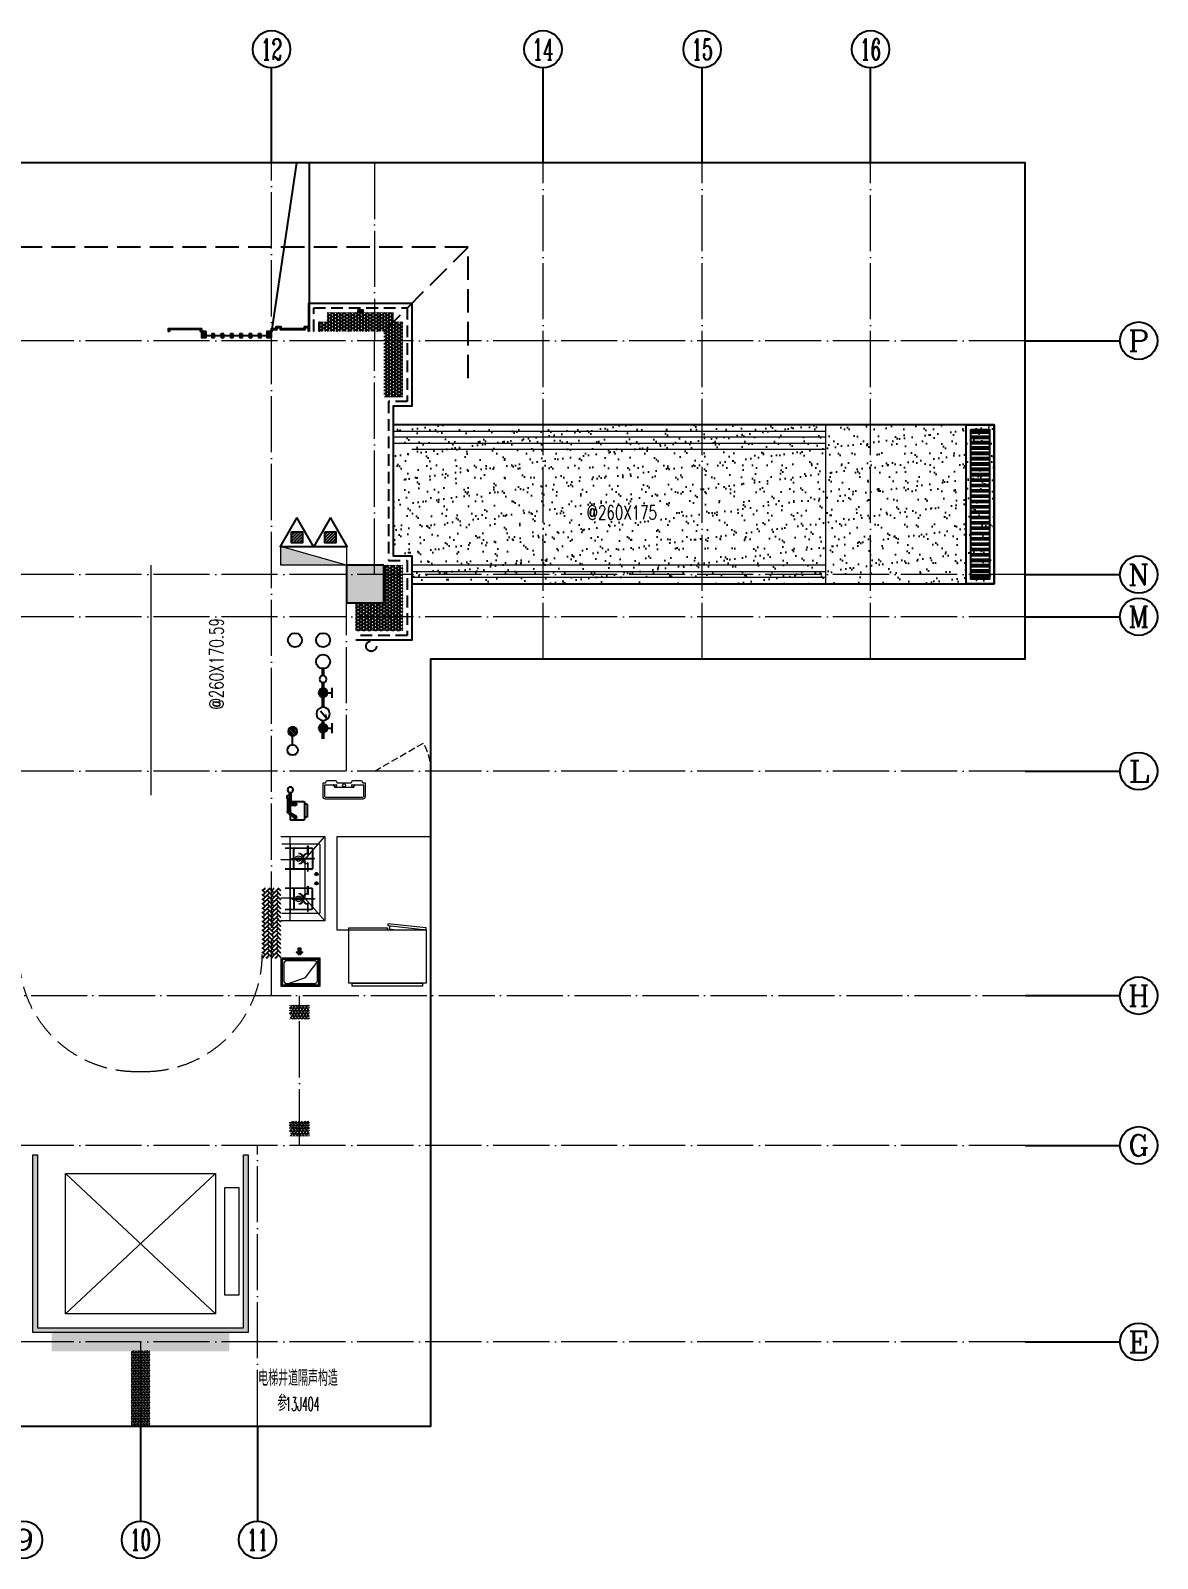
# Model space of a CAD drawing. Extents: x -518115 to 389031, y -231062 to 1628073.
# Drawn here: x 140603 to 152642, y 51748 to 68077 of the extents above; entities that cross this region are included whole.
import ezdxf
from ezdxf.enums import TextEntityAlignment as Align

# ---------------------------------------------------------------- set-up
doc = ezdxf.new("R2010")
doc.units = 0
doc.header["$LTSCALE"] = 1000
doc.header["$MEASUREMENT"] = 0
for name, pattern in [('DASH', [0.35, 0.25, -0.1]), ('DOTE', [2.42, 2, -0.2, 0.02, -0.2]), ('HIDDEN', [0.375, 0.25, -0.125])]:
    doc.linetypes.add(name, pattern=pattern)
for name, color, linetype, lineweight in [('3.5方案汇报，与郭总、侯月琴确定户型_t8$0$STAIR', 2, 'Continuous', 18), ('DOTE', 19, 'DOTE', 9), ('EQUIP_消火栓', 242, 'Continuous', 18), ('LVTRY', 1, 'Continuous', 13), ('PUB_HATCH', 8, 'Continuous', 9), ('STAIR', 2, 'Continuous', 18), ('WINDOW', 144, 'Continuous', 15), ('填充', 251, 'Continuous', 5), ('平面-栏杆', 135, 'Continuous', 15), ('平面-看线', 45, 'Continuous', 15), ('平面-空调预留孔', 173, 'Continuous', 15), ('立面-洞口示意', 152, 'Continuous', 13)]:
    doc.layers.add(name, color=color, linetype=linetype, lineweight=lineweight)
for name, color, linetype in [('A-EQPM-MECH', 191, 'Continuous'), ('AH-FURNITURE', 1, 'Continuous'), ('AXIS', 3, 'Continuous'), ('AXIS_TEXT', 4, 'Continuous'), ('DIM_LEAD', 3, 'Continuous'), ('DIM_SYMB', 3, 'Continuous'), ('EQUIP_地漏', 7, 'Continuous'), ('EQUIP_消防', 7, 'Continuous'), ('PUB_TEXT', 4, 'Continuous'), ('VPIPE-凝结', 150, 'Continuous'), ('VPIPE-废水', 31, 'Continuous'), ('VPIPE-消防', 1, 'TG_X'), ('VPIPE-给水', 3, 'TG_J'), ('VPIPE-雨水', 4, 'DASH'), ('保温', 6, 'Continuous'), ('卫生间', 6, 'Continuous'), ('建筑-排气道', 9, 'Continuous'), ('污水', 3, 'Continuous'), ('看线', 251, 'Continuous'), ('立面', 73, 'Continuous'), ('立面-看线', 251, 'Continuous'), ('给水', 4, 'Continuous'), ('铝合金', 144, 'Continuous')]:
    doc.layers.add(name, color=color, linetype=linetype)
doc.styles.add('_TCH_AXIS', font='COMPLEX', dxfattribs={"bigfont": 'GBCBIG'})
doc.styles.add('_TCH_DIM', font='SIMPLEX.shx', dxfattribs={"width": 0.7, "bigfont": 'GBCBIG.shx'})
doc.styles.add('COMPLEX', font='COMPLEX')
doc.styles.add('TG_LINETYPE', font='SIMPLEX', dxfattribs={"width": 0.8, "height": 3, "bigfont": 'HZTXT'})
doc.linetypes.add('TG_J', pattern='A,2,-0.22,["J",TG_LINETYPE,S=0.1,R=0,X=-0.18,Y=-0.15],0', length=2.22)
doc.linetypes.add('TG_X', pattern='A,4,-0.3,["X",TG_LINETYPE,S=0.1,R=0,X=-0.23,Y=-0.15],0', length=4.3)
pattern_1 = [(90, (-291338.942, -314561.355), (-16.49778, 1e-15), [9.525, -19.05]), (210, (-291338.942, -314561.355), (8.24889, -14.2874966), [9.525, -19.05]), (150, (-291338.942, -314551.83), (-8.24889, -14.2874966), [9.525, -19.05])]

# ---------------------------------------------------------------- blocks, each defined once
blk = doc.blocks.new('A$C1F074C3D')
at = {"layer": 'STAIR'}
blk.add_line((-1190, 4160), (-1190, 1703), dxfattribs=at)
blk = doc.blocks.new('A$C60D053AF')
at = {"layer": 'AH-FURNITURE', "color": 8}
for p, q in [((233, -90), (128, -90)), ((233, -110), (128, -110)), ((193, -71), (328, -71)), ((193, -91), (328, -91)), ((245, -129), (245, -122)), ((265, -129), (265, -122)), ((342, -97), (370, -143)), ((356, -83), (384, -129)), ((255, -281), (255, -251)), ((255, -281), (393, -281)), ((393, -281), (393, -251))]:
    blk.add_line(p, q, dxfattribs=at)
for points in [[(170, -68, 1), (170, -94), (193, -94), (193, -68)], [(234, -251), (414, -251, 0.414214), (424, -241), (424, -111, 0.414214), (414, -101), (234, -101, 0.414214), (224, -111), (224, -241, 0.414214)], [(268, -122), (268, -107, 0.414214), (248, -87), (233, -87), (233, -113), (242, -113), (242, -122)], [(242, -152, 1), (268, -152), (268, -129), (242, -129)], [(384, -161, 1), (402, -143), (386, -127), (368, -145)]]:
    blk.add_lwpolyline(points, format="xyb", close=True, dxfattribs=at)
for centre, radius in [((100, -100), 30), ((255, -152), 15), ((255, -152), 10), ((393, -152), 15), ((393, -152), 10)]:
    blk.add_circle(centre, radius, dxfattribs=at)
for radius in [40, 20]:
    blk.add_arc((328, -111), radius, 45, 90, dxfattribs=at)
blk = doc.blocks.new('A-Kitchen-7')
at = {"layer": 'LVTRY'}
for p, q in [((-519, 780), (-7, 834)), ((-7, 834), (-4, 811)), ((-515, 756), (-519, 780)), ((-4, 811), (-515, 756)), ((515, 756), (-515, 756)), ((-515, 756), (-515, 40)), ((-486, 761), (-485, 756)), ((-29, 767), (-112, 756)), ((-29, 767), (-35, 806)), ((515, 780), (0, 780)), ((0, 756), (0, 780)), ((515, 756), (515, 780)), ((515, 40), (515, 756)), ((-515, 40), (515, 40))]:
    blk.add_line(p, q, dxfattribs=at)
blk.add_lwpolyline([(-469, 40), (-469, 0), (469, 0), (469, 40)], close=True, dxfattribs=at)
blk = doc.blocks.new('*U70')
h = blk.add_hatch(color=5)
h.set_gradient(color1=(0, 0, 255), rotation=180, tint=1)
h.paths.add_polyline_path([(0, 0), (-6.35, -6.35), (-6.35, -2.159), (-15, -2.159), (-15, 2.159), (-6.35, 2.159), (-6.35, 6.35)])
at = {"color": 0, "linetype": 'Continuous'}
blk.add_lwpolyline([(0, 0), (-6.35, -6.35), (-6.35, -2.159), (-15, -2.159), (-15, 2.159), (-6.35, 2.159), (-6.35, 6.35)], close=True, dxfattribs=at)
blk = doc.blocks.new('sgrsefv')
at = {"layer": 'PUB_HATCH'}
blk.add_hatch(color=256, dxfattribs=at).paths.add_polyline_path([(1112933, 840916), (1112933, 840646), (1113073, 840646), (1113073, 840661), (1112968, 840661), (1112948, 840681), (1112948, 840881), (1112968, 840901), (1113288, 840901), (1113308, 840881), (1113308, 840681), (1113288, 840661), (1113183, 840661), (1113183, 840646), (1113323, 840646), (1113323, 840916)])
at = {"layer": 'LVTRY', "color": 1}
for p, q in [((1113073, 840661), (1113073, 840646)), ((1113183, 840661), (1113183, 840646))]:
    blk.add_line(p, q, dxfattribs=at)
for points in [[(1112918, 840931), (1113338, 840931), (1113338, 840631), (1112918, 840631)], [(1112933, 840916), (1113323, 840916), (1113323, 840646), (1112933, 840646)], [(1113288, 840661), (1112968, 840661), (1112948, 840681), (1112948, 840881), (1112968, 840901), (1113288, 840901), (1113308, 840881), (1113308, 840681), (1113288, 840661)]]:
    blk.add_lwpolyline(points, close=True, dxfattribs=at)
at = {"layer": '立面-洞口示意'}
blk.add_lwpolyline([(1112918, 840931), (1113182, 840837), (1113338, 840631)], dxfattribs=at)
at = {"layer": '建筑-排气道', "xscale": -5, "yscale": 5, "zscale": 5, "rotation": 270}
blk.add_blockref('*U70', (1113118, 840599), dxfattribs=at)
blk = doc.blocks.new('FRSDFDGDGDRGDR')
at = {"layer": '平面-空调预留孔'}
for p, q in [((699612, 775044), (699612, 775441)), ((699619, 775448), (699746, 775448)), ((699720, 775342), (699720, 775143)), ((699727, 775349), (699740, 775349)), ((699746, 775448), (699746, 775355)), ((699746, 775037), (699619, 775037)), ((699727, 775136), (699740, 775136)), ((699746, 775130), (699746, 775037))]:
    blk.add_line(p, q, dxfattribs=at)
blk.add_lwpolyline([(699766, 775167), (699793, 775154), (699793, 775057), (699766, 775044), (699766, 775018), (699619, 775018, -0.414214), (699593, 775044), (699593, 775441, -0.414214), (699619, 775468), (699766, 775468), (699766, 775441), (699793, 775428), (699793, 775332), (699766, 775318)], format="xyb", close=True, dxfattribs=at)
for centre, radius in [((699740, 775332), 10.6), ((699740, 775243), 15.8), ((699740, 775154), 10.6)]:
    blk.add_circle(centre, radius, dxfattribs=at)
for centre, start, end in [((699619, 775441), 90, 180), ((699727, 775342), 90, 180), ((699740, 775355), 270, 360), ((699619, 775044), 180, 270), ((699727, 775143), 180, 270), ((699740, 775130), 0, 90)]:
    blk.add_arc(centre, 6.6, start, end, dxfattribs=at)
blk = doc.blocks.new('A$C2705576B')
at = {"layer": '给水'}
h = blk.add_hatch(color=256, dxfattribs=at)
edge = h.paths.add_edge_path()
edge.add_arc((417, -1741), 47.2, 0, 360)
h = blk.add_hatch(color=256, dxfattribs=at)
edge = h.paths.add_edge_path()
edge.add_arc((795, -1741), 47.2, 0, 360)
for p, q in [((363, -1645), (472, -1645)), ((417, -1741), (417, -1645)), ((601, -1768), (525, -1704)), ((525, -1704), (564, -1715)), ((740, -1645), (849, -1645)), ((795, -1741), (795, -1645))]:
    blk.add_line(p, q, dxfattribs=at)
at = {"layer": '给水', "const_width": 35.4}
for points in [[(499, -1741), (302, -1741)], [(903, -1741), (641, -1741)], [(1053, -1741), (978, -1741)]]:
    blk.add_lwpolyline(points, dxfattribs=at)
at = {"layer": '给水'}
for centre, radius in [((417, -1741), 47.2), ((570, -1741), 70.8), ((795, -1741), 47.2), ((941, -1741), 37.5)]:
    blk.add_circle(centre, radius, dxfattribs=at)
blk = doc.blocks.new('$TwtSys$00000141')
at = {"color": 1}
for p, q in [((-47, 4), (-5, 46)), ((-47, 4), (-5, 46)), ((-44, -18), (18, 44)), ((-44, -18), (18, 44)), ((-33, -33), (33, 33)), ((-33, -33), (33, 33)), ((-16, -44), (44, 16)), ((-16, -44), (44, 16)), ((6, -46), (46, -6)), ((6, -46), (46, -6))]:
    blk.add_line(p, q, dxfattribs=at)
blk.add_circle((0, 0), 47, dxfattribs=at)
blk.add_circle((0, 0), 47, dxfattribs=at)
blk = doc.blocks.new('$TwtSys$00000434')
for p, q in [((-0.5, 0.5), (-0.5, -0.5)), ((-0.5, -0.5), (0.5, 0.5)), ((0.5, 0.5), (-0.5, 0.5)), ((0.5, -0.5), (0.5, 0.5)), ((-0.5, -0.5), (0.5, -0.5))]:
    blk.add_line(p, q)
blk.add_solid([(0.5, -0.5), (0.5, 0.5), (-0.5, -0.5)])
blk = doc.blocks.new('$TwtSys$00000546')
h = blk.add_hatch()
h.set_pattern_fill('ANSI31', color=1, scale=200, style=0)
h.set_pattern_definition([(45, (-38543.802, -6670.83), (-17.67767, 17.67767), [])])
h.paths.add_polyline_path([(-65, 174), (65, 174), (65, 44), (-65, 44)])
at = {"color": 1}
for points in [[(0, 344), (-198, 0), (198, 0)], [(-65, 174), (65, 174), (65, 44), (-65, 44)]]:
    blk.add_lwpolyline(points, close=True, dxfattribs=at)
blk = doc.blocks.new('A$C028C60F5')
at = {"color": 6}
blk.add_lwpolyline([(400, 0), (0, 0), (0, -400), (400, -400)], close=True, dxfattribs=at)
at = {"layer": 'PUB_HATCH'}
blk.add_solid([(0, -400), (400, -400), (0, 0), (400, 0)], dxfattribs=at)
blk = doc.blocks.new('A$C3EFA6995')
for p in [(9700, -2400), (15900, -2400)]:
    blk.add_blockref('A$C028C60F5', p)
blk = doc.blocks.new('A$C787F6C08')
h = blk.add_hatch()
h.set_pattern_fill('ANSI32', color=246, scale=12, angle=135)
h.set_pattern_definition([(180, (0, 0), (-4e-15, -57.15), []), (180, (-19.05, 19.05), (-4e-15, -57.15), [])])
h.paths.add_polyline_path([(50, -1650), (250, -1650), (250, -50), (50, -50)])
at = {"color": 246}
for points in [[(0, 0), (300, 0), (300, -1700), (0, -1700)], [(50, -50), (250, -50), (250, -1650), (50, -1650)]]:
    blk.add_lwpolyline(points, close=True, dxfattribs=at)
blk = doc.blocks.new('_AXISO')
blk.add_circle((0, 0), 0.5)
at = {"layer": 'AXIS_TEXT', "style": 'COMPLEX', "width": 1.041667}
blk.add_attdef('A', text='', height=0.56, dxfattribs=at).set_placement((-0.25, -0.28), (0.25, -0.28), align=Align.FIT)

msp = doc.modelspace()

# ---------------------------------------------------------------- hatches: boundary and pattern name
at = {"true_color": 0x636466}
h = msp.add_hatch(dxfattribs=at)
h.set_pattern_fill('碎沙', color=251, scale=80)
h.set_pattern_definition([(37.5, (-156230.73, 0), (-6.400125, 195.765295), [0, -154.432, 0, -172.72, 0, -165.1]), (7.5, (-156230.73, 0), (179.80931, 286.73004), [0, -83.312, 0, -139.192, 0, -53.34]), (327.5, (-156355.7, 0), (316.39695, 0.57487), [0, -50.8, 0, -182.88, 0, -238.76]), (317.5, (-156355.7, 0), (305.42258, 89.17173), [0, -25.4, 0, -119.888, 0, -137.16])])
h.paths.add_polyline_path([(144477.8, 63862.4), (144477.8, 62462.4), (144677.8, 62462.4), (144677.8, 62162.4), (150897.8, 62162.4), (150897.8, 63862.4)])
at = {"layer": '保温', "linetype": 'ByBlock', "ltscale": 10}
h = msp.add_hatch(dxfattribs=at)
h.set_pattern_fill('AR-HBONE', color=251, scale=55)
h.set_pattern_definition([(45, (-291338.94, -314561.355), (0, 47.4157523), [100.584, -33.528]), (135, (-291315.234, -314537.647), (3e-15, 47.4157523), [100.584, -33.528])])
h.paths.add_polyline_path([(143277.6, 58162.6), (143077.6, 58162.6), (143077.6, 58912.4), (143277.6, 58912.4)])
at = {"layer": '保温', "linetype": 'Continuous', "ltscale": 10}
h = msp.add_hatch(dxfattribs=at)
h.set_pattern_fill('HEX', color=251, scale=10, angle=90, style=0)
h.set_pattern_definition(pattern_1)
h.paths.add_polyline_path([(143577.6, 57512.4), (143377.6, 57512.4), (143377.5, 57662.4), (143577.5, 57662.4)])
h = msp.add_hatch(dxfattribs=at)
h.set_pattern_fill('HEX', color=251, scale=10, angle=90, style=0)
h.set_pattern_definition(pattern_1)
h.paths.add_polyline_path([(143577.6, 56262.4), (143377.6, 56262.4), (143377.5, 56412.4), (143577.5, 56412.4)])
h = msp.add_hatch(dxfattribs=at)
h.set_pattern_fill('HEX', color=251, scale=10, angle=90, style=0)
h.set_pattern_definition([(90, (-362104.833, -466186.091), (-16.49778, 1e-15), [9.525, -19.05]), (210, (-362104.833, -466186.091), (8.24889, -14.2874966), [9.525, -19.05]), (150, (-362104.833, -466176.566), (-8.24889, -14.2874966), [9.525, -19.05])])
h.paths.add_polyline_path([(142727.6, 53962.4), (142727.6, 54162.4), (140827.6, 54162.4), (140827.6, 53962.4)])
h = msp.add_hatch(dxfattribs=at)
h.set_pattern_fill('HEX', color=251, scale=10, angle=90, style=0)
h.set_pattern_definition([(90, (-362104.833, -466686.091), (-16.49778, 1e-15), [9.525, -19.05]), (210, (-362104.833, -466686.091), (8.24889, -14.2874966), [9.525, -19.05]), (150, (-362104.833, -466676.566), (-8.24889, -14.2874966), [9.525, -19.05])])
h.paths.add_polyline_path([(141677.7, 53162.4), (141877.7, 53162.4), (141877.7, 53962.4), (141677.7, 53962.4)])
at = {"layer": '填充'}
h = msp.add_hatch(dxfattribs=at)
h.set_pattern_fill('隔热材料02', color=256, scale=100, style=0)
h.set_pattern_definition([(0, (-1032430.76, -554576.257), (0, 50), []), (0, (-1032430.76, -554559.59), (0, 50), []), (270, (-1032387.02, -554550.96), (50, -9e-15), [5.01775, -44.98225]), (270, (-1032424.477, -554550.96), (50, -9e-15), [5.01775, -44.98225]), (90, (-1032398.965, -554584.89), (-50, 3e-15), [5.01775, -44.98225]), (90, (-1032412.53, -554584.89), (-50, 3e-15), [5.01775, -44.98225]), (180, (-1032380.736, -554592.924), (-6e-15, -50), [50.02425, 0.02425]), (135, (-1032394.693, -554590.415), (3e-15, 49.99987405), [4.268, -66.44275]), (116.56505, (-1032347.71, -554587.397), (0.00011283, 49.99993342), [2.805, -108.9985]), (116.56505, (-1032397.71, -554587.397), (0.00011283, 49.99993342), [2.805, -108.9985]), (153.43495, (-1032339.675, -554592.924), (-0.0001128, 49.9999334), [5.61, -106.1935]), (153.43495, (-1032389.675, -554592.924), (-0.0001128, 49.9999334), [5.61, -106.1935]), (63.43495, (-1032348.965, -554579.87), (-0.00011283, 49.99993342), [26.714, -85.0895]), (63.43495, (-1032398.965, -554579.87), (-0.00011283, 49.99993342), [26.714, -85.0895]), (116.56505, (-1032337.018, -554550.96), (0.00011283, 49.99993342), [2.805, -108.9985]), (116.56505, (-1032387.018, -554550.96), (0.00011283, 49.99993342), [2.805, -108.9985]), (135, (-1032388.273, -554548.45), (3e-15, 49.99987405), [4.268, -66.44275]), (153.43495, (-1032341.29, -554545.433), (-0.0001128, 49.9999334), [5.61, -106.1935]), (153.43495, (-1032391.29, -554545.433), (-0.0001128, 49.9999334), [5.61, -106.1935]), (45, (-1032423.223, -554548.45), (0, 49.99987405), [4.268, -66.44275]), (63.43495, (-1032374.477, -554550.96), (-0.00011283, 49.99993342), [2.805, -108.9985]), (63.43495, (-1032424.477, -554550.96), (-0.00011283, 49.99993342), [2.805, -108.9985]), (26.56505, (-1032370.205, -554545.433), (0.0001128, 49.9999334), [5.61, -106.1935]), (26.56505, (-1032420.205, -554545.433), (0.0001128, 49.9999334), [5.61, -106.1935]), (116.56505, (-1032362.53, -554579.87), (0.00011283, 49.99993342), [26.714, -85.0895]), (116.56505, (-1032412.53, -554579.87), (0.00011283, 49.99993342), [26.714, -85.0895]), (45, (-1032416.803, -554590.415), (0, 49.99987405), [4.268, -66.44275]), (63.43495, (-1032363.785, -554587.397), (-0.00011283, 49.99993342), [2.805, -108.9985]), (63.43495, (-1032413.785, -554587.397), (-0.00011283, 49.99993342), [2.805, -108.9985]), (26.56505, (-1032371.82, -554592.924), (0.0001128, 49.9999334), [5.61, -106.1935]), (26.56505, (-1032421.82, -554592.924), (0.0001128, 49.9999334), [5.61, -106.1935])])
h.paths.add_polyline_path([(142877.6, 56062.4), (142927.6, 56062.4), (142927.6, 54162.4), (140627.6, 54162.4), (140627.6, 56062.4), (140677.6, 56062.4), (140677.6, 54212.4), (142877.6, 54212.4)])
at = {"layer": '立面'}
h = msp.add_hatch(dxfattribs=at)
h.set_pattern_fill('ANSI31', color=251, scale=2)
h.set_pattern_definition([(45, (-750272.3937, -730503.131), (-2.24506403, 2.24506403), [])])
h.paths.add_polyline_path([(144152.4, 65062.4), (144102.4, 65062.4), (144102.4, 65092.4), (144152.4, 65092.4)])
h = msp.add_hatch(dxfattribs=at)
h.set_pattern_fill('ANSI31', color=251, scale=2)
h.set_pattern_definition([(45, (-750472.3937, -731572.6303), (-2.24506403, 2.24506403), [])])
edge = h.paths.add_edge_path()
edge.add_line((142427.7, 64862.4), (142417.7, 64862.4))
edge.add_line((142417.7, 64862.4), (142417.7, 64882.4))
edge.add_line((142417.7, 64882.4), (142087.6, 64882.4))
edge.add_line((142087.6, 64882.4), (142087.6, 64862.5))
edge.add_line((142087.6, 64862.5), (142077.6, 64862.4))
edge.add_line((142077.6, 64862.4), (142077.6, 64892.4))
edge.add_line((142077.6, 64892.4), (142427.7, 64892.4))
edge.add_line((142427.7, 64892.4), (142427.7, 64862.4))
h = msp.add_hatch(dxfattribs=at)
h.set_pattern_fill('ANSI31', color=251, scale=2)
h.set_pattern_definition([(45, (-561624.8773, -890218.1396), (-2.24506403, 2.24506403), [])])
h.paths.add_polyline_path([(142477.7, 64862.4), (142427.7, 64862.4), (142427.7, 64795.7), (142477.7, 64795.7)])
h = msp.add_hatch(dxfattribs=at)
h.set_pattern_fill('ANSI31', color=251, scale=2)
h.set_pattern_definition([(45, (-561714.88, -890218.1486), (-2.24506403, 2.24506403), [])])
h.paths.add_polyline_path([(142567.7, 64835.4), (142537.7, 64835.4), (142537.7, 64795.7), (142567.7, 64795.7)])
h = msp.add_hatch(dxfattribs=at)
h.set_pattern_fill('ANSI31', color=251, scale=2)
h.set_pattern_definition([(45, (-561814.88, -890218.1477), (-2.24506403, 2.24506403), [])])
h.paths.add_polyline_path([(142667.7, 64835.4), (142637.7, 64835.4), (142637.7, 64795.7), (142667.7, 64795.7)])
h = msp.add_hatch(dxfattribs=at)
h.set_pattern_fill('ANSI31', color=251, scale=2)
h.set_pattern_definition([(45, (-561914.88, -890218.1467), (-2.24506403, 2.24506403), [])])
h.paths.add_polyline_path([(142767.7, 64835.4), (142737.7, 64835.4), (142737.7, 64795.7), (142767.7, 64795.7)])
h = msp.add_hatch(dxfattribs=at)
h.set_pattern_fill('ANSI31', color=251, scale=2)
h.set_pattern_definition([(45, (-562014.88, -890218.1458), (-2.24506403, 2.24506403), [])])
h.paths.add_polyline_path([(142867.7, 64835.4), (142837.7, 64835.4), (142837.7, 64795.7), (142867.7, 64795.7)])
h = msp.add_hatch(dxfattribs=at)
h.set_pattern_fill('ANSI31', color=251, scale=2)
h.set_pattern_definition([(45, (-562114.88, -890218.145), (-2.24506403, 2.24506403), [])])
h.paths.add_polyline_path([(142967.7, 64835.4), (142937.7, 64835.4), (142937.7, 64795.7), (142967.7, 64795.7)])
h = msp.add_hatch(dxfattribs=at)
h.set_pattern_fill('ANSI31', color=251, scale=2)
h.set_pattern_definition([(45, (-562214.88, -890218.144), (-2.24506403, 2.24506403), [])])
h.paths.add_polyline_path([(143067.7, 64835.4), (143037.7, 64835.4), (143037.7, 64795.7), (143067.7, 64795.7)])
h = msp.add_hatch(dxfattribs=at)
h.set_pattern_fill('ANSI31', color=251, scale=2)
h.set_pattern_definition([(45, (-562324.8806, -890218.1434), (-2.24506403, 2.24506403), [])])
h.paths.add_polyline_path([(143177.7, 64862.4), (143127.7, 64862.4), (143127.7, 64795.7), (143177.7, 64795.7)])
h = msp.add_hatch(dxfattribs=at)
h.set_pattern_fill('ANSI31', color=251, scale=2)
h.set_pattern_definition([(45, (-562264.645, -890217.961), (-2.24506403, 2.24506403), [])])
h.paths.add_polyline_path([(143577.4, 64862.5), (143177.7, 64862.5), (143177.7, 64892.5), (143227.7, 64892.5), (143227.7, 64912.6), (143277.7, 64912.6), (143277.7, 64892.6), (143527.5, 64892.3), (143527.7, 64912.6), (143577.4, 64912.6)])
h.paths.add_polyline_path([(143567.4, 64862.5), (143187.7, 64862.5), (143187.7, 64882.5), (143237.7, 64882.5), (143237.7, 64902.6), (143267.7, 64902.6), (143267.7, 64882.6), (143537.4, 64882.3), (143537.6, 64902.6), (143567.4, 64902.6)])
at = {"layer": '立面-看线'}
h = msp.add_hatch(dxfattribs=at)
h.set_pattern_fill('HONEY', color=256, scale=13)
h.set_pattern_definition([(0, (-291239.579, -467154.355), (30.95625, 17.872595), [20.6375, -41.275]), (120, (-291239.579, -467154.355), (-30.9562463, 17.8726014), [20.6375, -41.275]), (60, (-291239.579, -467154.355), (3.7e-06, 35.7451964), [-41.275, 20.6375])])
h.paths.add_polyline_path([(143777.4, 64962.4), (143777.4, 65062.4), (144477.4, 65062.4), (144477.4, 64962.4), (144577.4, 64962.4), (144577.4, 64162.4), (144377.6, 64162.4), (144377.6, 64862.4), (143678.3, 64862.4), (143678.3, 64962.4)])
h = msp.add_hatch(dxfattribs=at)
h.set_pattern_fill('HONEY', color=256, scale=13)
h.set_pattern_definition([(0, (-291338.942, -470254.354), (30.95625, 17.872595), [20.6375, -41.275]), (120, (-291338.942, -470254.354), (-30.9562463, 17.8726014), [20.6375, -41.275]), (60, (-291338.942, -470254.354), (3.7e-06, 35.7451964), [-41.275, 20.6375])])
edge = h.paths.add_edge_path()
edge.add_line((144577.6, 62362.4), (144577.1, 61662.4))
edge.add_line((144577.1, 61662.4), (144077.6, 61662.4))
edge.add_line((144077.6, 61662.4), (144077.6, 61962.4))
edge.add_line((144077.6, 61962.4), (144377.6, 61962.4))
edge.add_line((144377.6, 61962.4), (144377.6, 62362.4))
edge.add_line((144377.6, 62362.4), (144577.1, 62362.4))

# ---------------------------------------------------------------- linework, layer by layer
at = {"color": 1, "const_width": 8}
for points in [[(144377.6, 64162.4), (144577.4, 64162.4), (144577.4, 64962.4), (144477.4, 64962.4), (144477.4, 65062.4), (144187.4, 65062.4), (144187.4, 65062.4), (144067.4, 65062.4), (144067.4, 65062.4), (143777.4, 65062.4), (143777.4, 64962.4), (143677.4, 64962.4), (143677.4, 64862.4)], [(144377.6, 62362.4), (144577.6, 62362.4), (144577.6, 61662.4), (144077.6, 61662.4)]]:
    msp.add_lwpolyline(points, dxfattribs=at)
at = {"layer": '3.5方案汇报，与郭总、侯月琴确定户型_t8$0$STAIR'}
for p, q in [((142577.6, 55862.4), (140977.6, 54362.4)), ((140977.6, 55862.4), (142577.6, 54362.4))]:
    msp.add_line(p, q, dxfattribs=at)
for points in [[(140977.6, 54362.4), (140977.6, 55862.4), (142577.6, 55862.4), (142577.6, 54362.4)], [(142677.6, 54562.4), (142677.6, 55712.4), (142827.6, 55712.4), (142827.6, 54562.4)]]:
    msp.add_lwpolyline(points, close=True, dxfattribs=at)
at = {"layer": 'A-EQPM-MECH', "color": 2}
for points in [[(143444.3, 66662.4), (143177.7, 64862.4)], [(143577.9, 66662.4), (143577.9, 64862.4)]]:
    msp.add_lwpolyline(points, dxfattribs=at)
at = {"layer": 'AXIS'}
for p, q in [((143177.6, 66662.4), (143177.6, 67677)), ((146077.6, 66662.4), (146077.6, 67677)), ((147777.6, 66662.4), (147777.6, 67677)), ((149577.6, 66662.4), (149577.6, 67677)), ((151227.6, 64762.4), (152242.3, 64762.4)), ((151227.6, 62262.4), (152242.3, 62262.4)), ((151227.6, 61812.4), (152242.3, 61812.4)), ((151227.6, 60162.4), (152242.3, 60162.4)), ((151227.6, 57762.6), (152242.3, 57762.6)), ((151227.6, 56162.4), (152242.3, 56162.4)), ((151227.6, 54062.4), (152242.3, 54062.4)), ((141777.2, 53162.4), (141777.2, 52147.8)), ((143027.6, 53162.4), (143027.6, 52147.8))]:
    msp.add_line(p, q, dxfattribs=at)
at = {"layer": 'DIM_LEAD', "color": 1}
msp.add_lwpolyline([(144477.8, 63862.4), (144477.6, 62462.4), (144677.8, 62462.4), (144677.6, 62162.4), (150897.8, 62162.4), (150897.8, 63862.4)], close=True, dxfattribs=at)
at = {"layer": 'DIM_SYMB'}
msp.add_lwpolyline([(136977.6, 66662.4), (136977.6, 61362.4), (138677.6, 61362.4), (138677.6, 53162.4), (144877.6, 53162.4), (144877.6, 61362.4), (151227.6, 61362.4), (151227.6, 66662.4)], close=True, dxfattribs=at)
at = {"layer": 'DOTE', "linetype": 'DOTE', "ltscale": 0.3}
for p, q in [((143177.6, 57762.6), (143177.6, 66662.4)), ((144277.6, 66662.4), (144277.6, 64762.4)), ((146077.6, 61362.4), (146077.6, 66662.4)), ((147777.6, 61362.4), (147777.6, 66662.4)), ((149577.6, 61362.4), (149577.6, 66662.4)), ((151227.6, 64762.4), (136977.6, 64762.4)), ((144277.6, 62262.4), (144277.6, 64762.4)), ((151227.6, 62262.4), (136977.6, 62262.4)), ((143977.6, 60162.4), (143977.6, 62262.4)), ((151227.6, 61812.4), (136977.6, 61812.4)), ((151227.6, 60162.4), (136977.6, 60162.4)), ((136977.6, 57762.6), (151227.6, 57762.6)), ((143477.6, 56162.4), (143477.6, 57762.4)), ((151227.6, 56162.4), (136977.6, 56162.4)), ((143027.6, 53162.4), (143027.6, 56162.4)), ((151227.6, 54062.4), (136977.6, 54062.4)), ((141777.6, 54062.4), (141777.6, 53162.4))]:
    msp.add_line(p, q, dxfattribs=at)
at = {"layer": 'LVTRY', "color": 251}
for p, q in [((143277.6, 59462.4), (143747.8, 59462.4)), ((143377.6, 58562.4), (143377.6, 59462.4)), ((143531.9, 59219.4), (143747.8, 59462.4)), ((143747.8, 59462.4), (143747.8, 58562.4)), ((143277.6, 59219.4), (143531.9, 59219.4)), ((143531.9, 59219.4), (143531.9, 58804.3)), ((143531.9, 58804.3), (143277.6, 58804.3)), ((143747.8, 58562.4), (143531.9, 58804.3)), ((143747.8, 58562.4), (143277.6, 58562.4))]:
    msp.add_line(p, q, dxfattribs=at)
at = {"layer": 'LVTRY'}
for p, q in [((143687.6, 59382.4), (143287.6, 59382.4)), ((143322.6, 59342.4), (143607.6, 59342.4)), ((143322.6, 59337.4), (143607.6, 59337.4)), ((143377.6, 59372.4), (143377.6, 58652.4)), ((143412.6, 59122.4), (143412.6, 59332.4)), ((143417.6, 59122.4), (143417.6, 59332.4)), ((143562.9, 59272.4), (143562.9, 59362.4)), ((143562.9, 59362.4), (143567.4, 59362.4)), ((143567.4, 59362.4), (143567.4, 59272.4)), ((143612.6, 59332.4), (143612.6, 59122.4)), ((143617.6, 59332.4), (143617.6, 59122.4)), ((143697.6, 58652.4), (143697.6, 59372.4)), ((143607.6, 59117.4), (143322.6, 59117.4)), ((143607.6, 59112.4), (143322.6, 59112.4)), ((143377.6, 58804.3), (143377.6, 59219.4)), ((143392.6, 59229.6), (143520.1, 59229.6)), ((143392.6, 59225.1), (143392.6, 59229.6)), ((143520.1, 59225.1), (143392.6, 59225.1)), ((143637.6, 59229.6), (143510.1, 59229.6)), ((143510.1, 59229.6), (143510.1, 59225.1)), ((143510.1, 59225.1), (143637.6, 59225.1)), ((143520.1, 59229.6), (143520.1, 59225.1)), ((143567.4, 59272.4), (143562.9, 59272.4)), ((143567.4, 59182.4), (143562.9, 59182.4)), ((143562.9, 59182.4), (143562.9, 59092.4)), ((143567.4, 59092.4), (143567.4, 59182.4)), ((143637.6, 59225.1), (143637.6, 59229.6)), ((143562.9, 59092.4), (143567.4, 59092.4)), ((143677, 59062.4), (143638.2, 59062.4)), ((143677, 58962.4), (143638.2, 58962.4)), ((143657.6, 59043), (143657.6, 59081.8)), ((143657.6, 58943), (143657.6, 58981.8)), ((143607.6, 58912.4), (143322.6, 58912.4)), ((143607.6, 58907.4), (143322.6, 58907.4)), ((143520.1, 58799.6), (143392.6, 58799.6)), ((143392.6, 58799.6), (143392.6, 58795.1)), ((143392.6, 58795.1), (143520.1, 58795.1)), ((143412.6, 58902.4), (143412.6, 58692.4)), ((143417.6, 58902.4), (143417.6, 58692.4)), ((143510.1, 58795.1), (143510.1, 58799.6)), ((143510.1, 58799.6), (143637.6, 58799.6)), ((143637.6, 58795.1), (143510.1, 58795.1)), ((143520.1, 58795.1), (143520.1, 58799.6)), ((143562.9, 58842.4), (143562.9, 58932.4)), ((143562.9, 58932.4), (143567.4, 58932.4)), ((143567.4, 58842.4), (143562.9, 58842.4)), ((143567.4, 58932.4), (143567.4, 58842.4)), ((143612.6, 58692.4), (143612.6, 58902.4)), ((143617.6, 58692.4), (143617.6, 58902.4)), ((143637.6, 58799.6), (143637.6, 58795.1)), ((143287.6, 58642.4), (143687.6, 58642.4)), ((143322.6, 58687.4), (143607.6, 58687.4)), ((143322.6, 58682.4), (143607.6, 58682.4)), ((143567.4, 58752.4), (143562.9, 58752.4)), ((143562.9, 58752.4), (143562.9, 58662.4)), ((143562.9, 58662.4), (143567.4, 58662.4)), ((143567.4, 58662.4), (143567.4, 58752.4))]:
    msp.add_line(p, q, dxfattribs=at)
msp.add_lwpolyline([(144003.6, 58462.4), (143877.6, 58462.4), (143877.6, 59462.4), (144877.6, 59462.4)], dxfattribs=at)
for centre, radius in [((143465.1, 59227.4), 29.7), ((143465.1, 59227.4), 11.7), ((143657.6, 59062.4), 17), ((143657.6, 58962.4), 17), ((143465.1, 58797.4), 29.7), ((143465.1, 58797.4), 11.7)]:
    msp.add_circle(centre, radius, dxfattribs=at)
for centre, radius, start, end in [((143387.6, 59372.4), 10, 90, 180), ((143422.6, 59332.4), 10, 90, 180), ((143422.6, 59332.4), 5, 90, 180), ((143465.1, 59227.4), 56.7, 2.27424, 87.72576), ((143465.1, 59227.4), 52.2, 2.47041, 87.52959), ((143565.1, 59227.4), 56.7, 92.27424, 177.72576), ((143565.1, 59227.4), 52.2, 92.47041, 177.52959), ((143607.6, 59332.4), 10, 0, 90), ((143607.6, 59332.4), 5, 0, 90), ((143687.6, 59372.4), 10, 0, 90), ((143422.6, 59122.4), 10, 180, 270), ((143422.6, 59122.4), 5, 180, 270), ((143465.1, 59227.4), 56.7, 272.27424, 357.72576), ((143465.1, 59227.4), 52.2, 272.47041, 357.52959), ((143565.1, 59227.4), 56.7, 182.27424, 267.72576), ((143565.1, 59227.4), 52.2, 182.47041, 267.52959), ((143607.6, 59122.4), 5, 270, 0), ((143607.6, 59122.4), 10, 270, 0), ((143422.6, 58902.4), 10, 90, 180), ((143422.6, 58902.4), 5, 90, 180), ((143465.1, 58797.4), 56.7, 2.27424, 87.72576), ((143465.1, 58797.4), 52.2, 2.47041, 87.52959), ((143465.1, 58797.4), 56.7, 272.27424, 357.72576), ((143465.1, 58797.4), 52.2, 272.47041, 357.52959), ((143565.1, 58797.4), 56.7, 92.27424, 177.72576), ((143565.1, 58797.4), 56.7, 182.27424, 267.72576), ((143565.1, 58797.4), 52.2, 92.47041, 177.52959), ((143565.1, 58797.4), 52.2, 182.47041, 267.52959), ((143607.6, 58902.4), 10, 0, 90), ((143607.6, 58902.4), 5, 0, 90), ((143387.6, 58652.4), 10, 180, 270), ((143422.6, 58692.4), 10, 180, 270), ((143422.6, 58692.4), 5, 180, 270), ((143607.6, 58692.4), 5, 270, 0), ((143607.6, 58692.4), 10, 270, 0), ((143687.6, 58652.4), 10, 270, 0)]:
    msp.add_arc(centre, radius, start, end, dxfattribs=at)
at = {"layer": 'STAIR'}
msp.add_line((144677.8, 63602.4), (149097.8, 63602.4), dxfattribs=at)
msp.add_lwpolyline([(149097.8, 63862.4), (150597.8, 63862.4), (150597.8, 62162.4), (149097.8, 62162.4)], close=True, dxfattribs=at)
at = {"layer": 'STAIR', "color": 251, "linetype": 'DASH'}
msp.add_lwpolyline([(140477.6, 58202.4, 0.4142136), (141727.6, 56952.4), (141827.6, 56952.4, 0.4142136), (143077.6, 58202.4)], format="xyb", dxfattribs=at)
at = {"layer": 'VPIPE-凝结'}
msp.add_line((143402.6, 60442.4), (143402.6, 60540.4), dxfattribs=at)
at = {"layer": 'VPIPE-废水'}
msp.add_circle((143402.6, 60387.4), 55, dxfattribs=at)
at = {"layer": 'VPIPE-消防', "linetype": 'Continuous'}
msp.add_circle((143427.6, 61562.4), 75, dxfattribs=at)
at = {"layer": 'VPIPE-给水', "linetype": 'Continuous'}
for centre in [(143727.6, 61562.4), (143727.6, 61332.4)]:
    msp.add_circle(centre, 75, dxfattribs=at)
at = {"layer": 'VPIPE-雨水'}
msp.add_circle((144242.6, 61497.4), 55, dxfattribs=at)
at = {"layer": 'WINDOW', "color": 250, "linetype": 'DASH', "ltscale": 0.3}
for points in [[(144279.5, 60162.4), (144799.1, 60462.4, -0.1316523), (144879.5, 60162.4)], [(144877.6, 60163.5, 0.0004569), (144877.6, 60162.4)]]:
    msp.add_lwpolyline(points, format="xyb", dxfattribs=at)
at = {"layer": '卫生间', "color": 159, "linetype": 'DASH', "true_color": 0x22346e}
msp.add_line((144377.6, 64862.4), (145277.6, 65762.4), dxfattribs=at)
msp.add_lwpolyline([(145277.6, 64362.4), (145277.6, 65762.4), (136977.6, 65762.4)], dxfattribs=at)
at = {"layer": '填充'}
msp.add_lwpolyline([(142877.6, 56062.4), (142927.6, 56062.4), (142927.6, 54162.4), (140627.6, 54162.4), (140627.6, 56062.4), (140677.6, 56062.4), (140677.6, 54212.4), (142877.6, 54212.4)], close=True, dxfattribs=at)
at = {"layer": '平面-栏杆'}
for p, q in [((149097.8, 63792.4), (144477.8, 63792.4)), ((149097.8, 63732.4), (144477.8, 63732.4)), ((149097.8, 62292.4), (144677.6, 62292.4)), ((149097.8, 62232.4), (144677.6, 62232.4))]:
    msp.add_line(p, q, dxfattribs=at)
at = {"layer": '平面-看线'}
for p, q in [((149097.8, 63862.4), (144477.8, 63862.4)), ((149097.8, 63662.4), (149097.8, 63862.4)), ((149097.8, 63662.4), (144477.8, 63662.4)), ((149097.8, 62362.4), (144677.6, 62362.4)), ((149097.8, 62162.4), (149097.8, 62362.4)), ((149097.8, 62162.4), (144677.6, 62162.4))]:
    msp.add_line(p, q, dxfattribs=at)
at = {"layer": '看线', "color": 201}
msp.add_lwpolyline([(143577.4, 64862.4), (143577.4, 65162.4), (144677.4, 65162.4), (144677.4, 64062.4), (144477.6, 64062.4), (144477.6, 62462.4), (144677.6, 62462.4), (144677.6, 61562.4), (144077.6, 61562.4)], dxfattribs=at)
at = {"layer": '看线', "color": 201, "linetype": 'HIDDEN', "ltscale": 0.5}
msp.add_lwpolyline([(143627.4, 64862.4), (143627.4, 65112.4), (144627.4, 65112.4), (144627.4, 64112.4), (144427.6, 64112.4), (144427.6, 62412.4), (144627.6, 62412.4), (144627.6, 61612.4), (144077.6, 61612.4)], dxfattribs=at)
at = {"layer": '立面', "color": 6}
for p, q in [((142967.7, 64835.4), (142937.7, 64835.4)), ((142937.7, 64835.4), (142937.7, 64795.7)), ((142967.7, 64795.7), (142967.7, 64835.4)), ((142937.7, 64795.7), (142967.7, 64795.7))]:
    msp.add_line(p, q, dxfattribs=at)
at = {"layer": '立面', "color": 251}
msp.add_lwpolyline([(144152.4, 65062.4), (144102.4, 65062.4), (144102.4, 65092.4), (144152.4, 65092.4)], close=True, dxfattribs=at)
msp.add_lwpolyline([(142427.7, 64862.4), (142417.7, 64862.4), (142417.7, 64882.4), (142087.6, 64882.4), (142087.6, 64862.5), (142077.6, 64862.4), (142077.6, 64892.4), (142427.7, 64892.4), (142427.7, 64862.4)], dxfattribs=at)
at = {"layer": '立面', "color": 6}
for points in [[(142477.7, 64862.4), (142427.7, 64862.4), (142427.7, 64795.7), (142477.7, 64795.7)], [(142567.7, 64835.4), (142537.7, 64835.4), (142537.7, 64795.7), (142567.7, 64795.7)], [(142667.7, 64835.4), (142637.7, 64835.4), (142637.7, 64795.7), (142667.7, 64795.7)], [(142767.7, 64835.4), (142737.7, 64835.4), (142737.7, 64795.7), (142767.7, 64795.7)], [(142867.7, 64835.4), (142837.7, 64835.4), (142837.7, 64795.7), (142867.7, 64795.7)], [(143177.7, 64862.4), (143127.7, 64862.4), (143127.7, 64795.7), (143177.7, 64795.7)]]:
    msp.add_lwpolyline(points, close=True, dxfattribs=at)
at = {"layer": '铝合金', "color": 6}
for p, q in [((142537.7, 64815.5), (142477.7, 64815.5)), ((142637.7, 64815.5), (142567.7, 64815.5)), ((142737.7, 64815.5), (142667.7, 64815.5)), ((142837.7, 64815.5), (142767.7, 64815.5)), ((142937.7, 64815.5), (142867.7, 64815.5)), ((143037.7, 64815.5), (142967.7, 64815.5)), ((143127.7, 64815.5), (143067.7, 64815.5))]:
    msp.add_line(p, q, dxfattribs=at)
for points in [[(144152.4, 65062.4), (144102.4, 65062.4), (144102.4, 65092.4), (144152.4, 65092.4)], [(142477.7, 64862.4), (142427.7, 64862.4), (142427.7, 64795.7), (142477.7, 64795.7)], [(142567.7, 64835.4), (142537.7, 64835.4), (142537.7, 64795.7), (142567.7, 64795.7)], [(142667.7, 64835.4), (142637.7, 64835.4), (142637.7, 64795.7), (142667.7, 64795.7)], [(142767.7, 64835.4), (142737.7, 64835.4), (142737.7, 64795.7), (142767.7, 64795.7)], [(142867.7, 64835.4), (142837.7, 64835.4), (142837.7, 64795.7), (142867.7, 64795.7)], [(142967.7, 64835.4), (142937.7, 64835.4), (142937.7, 64795.7), (142967.7, 64795.7)], [(143067.7, 64835.4), (143037.7, 64835.4), (143037.7, 64795.7), (143067.7, 64795.7)], [(143177.7, 64862.4), (143127.7, 64862.4), (143127.7, 64795.7), (143177.7, 64795.7)]]:
    msp.add_lwpolyline(points, close=True, dxfattribs=at)
for points in [[(142427.7, 64862.4), (142417.7, 64862.4), (142417.7, 64882.4), (142087.6, 64882.4), (142087.6, 64862.5), (142077.6, 64862.4), (142077.6, 64892.4), (142427.7, 64892.4), (142427.7, 64862.4)], [(143177.7, 64862.5), (143177.7, 64892.5), (143227.7, 64892.5), (143227.7, 64912.6), (143277.7, 64912.6), (143277.7, 64892.6), (143527.5, 64892.3), (143527.7, 64912.6), (143577.4, 64912.6), (143577.4, 64862.5)], [(143187.7, 64862.5), (143187.7, 64882.5), (143237.7, 64882.5), (143237.7, 64902.6), (143267.7, 64902.6), (143267.7, 64882.6), (143537.4, 64882.3), (143537.6, 64902.6), (143567.4, 64902.6), (143567.4, 64862.5)]]:
    msp.add_lwpolyline(points, dxfattribs=at)

# ---------------------------------------------------------------- block references
for name, p in [('A$C787F6C08', (150597.8, 63862.4)), ('A$C3EFA6995', (128077.6, 64762.4)), ('A$C1F074C3D', (143077.6, 58202.4))]:
    msp.add_blockref(name, p)
at = {"xscale": -1}
for name, p, rotation in [('A$C60D053AF', (143277.6, 60062.4), 90), ('sgrsefv', (-969640.7, 898794), 180)]:
    msp.add_blockref(name, p, dxfattribs=dict(at, rotation=rotation))
at = {"rotation": 90.00000000000001}
msp.add_blockref('FRSDFDGDGDRGDR', (919195.2, -639730.1), dxfattribs=at)
at = {"layer": 'AXIS'}
ref = msp.add_blockref('_AXISO', (143177.6, 67877), dxfattribs=dict(at, xscale=400, yscale=400, zscale=400))
ref.add_attrib('A', '12', dxfattribs={"layer": 'AXIS_TEXT', "height": 226.27, "style": '_TCH_AXIS', "width": 0.724138}).set_placement((143064.5, 67763.8), (143290.8, 67763.8), align=Align.FIT)
ref = msp.add_blockref('_AXISO', (146077.6, 67877), dxfattribs=dict(at, xscale=400, yscale=400, zscale=400))
ref.add_attrib('A', '14', dxfattribs={"layer": 'AXIS_TEXT', "height": 226.27, "style": '_TCH_AXIS', "width": 0.677419}).set_placement((145964.5, 67763.8), (146190.8, 67763.8), align=Align.FIT)
ref = msp.add_blockref('_AXISO', (147777.6, 67877), dxfattribs=dict(at, xscale=400, yscale=400, zscale=400))
ref.add_attrib('A', '15', dxfattribs={"layer": 'AXIS_TEXT', "height": 226.27, "style": '_TCH_AXIS', "width": 0.724138}).set_placement((147664.5, 67763.8), (147890.8, 67763.8), align=Align.FIT)
ref = msp.add_blockref('_AXISO', (149577.6, 67877), dxfattribs=dict(at, xscale=400, yscale=400, zscale=400))
ref.add_attrib('A', '16', dxfattribs={"layer": 'AXIS_TEXT', "height": 226.27, "style": '_TCH_AXIS', "width": 0.724138}).set_placement((149464.5, 67763.8), (149690.8, 67763.8), align=Align.FIT)
ref = msp.add_blockref('_AXISO', (152442.3, 64762.4), dxfattribs=dict(at, xscale=400, yscale=400, zscale=400))
ref.add_attrib('A', 'P', dxfattribs={"layer": 'AXIS_TEXT', "height": 226.3, "style": '_TCH_AXIS', "width": 1.235294}).set_placement((152329.1, 64649.2), (152555.4, 64649.2), align=Align.FIT)
ref = msp.add_blockref('_AXISO', (152442.3, 62262.4), dxfattribs=dict(at, xscale=400, yscale=400, zscale=400))
ref.add_attrib('A', 'N', dxfattribs={"layer": 'AXIS_TEXT', "height": 226.3, "style": '_TCH_AXIS', "width": 1.105263}).set_placement((152329.1, 62149.2), (152555.4, 62149.2), align=Align.FIT)
ref = msp.add_blockref('_AXISO', (152442.3, 61812.4), dxfattribs=dict(at, xscale=400, yscale=400, zscale=400))
ref.add_attrib('A', 'M', dxfattribs={"layer": 'AXIS_TEXT', "height": 226.3, "style": '_TCH_AXIS'}).set_placement((152329.1, 61699.2), (152555.4, 61699.2), align=Align.FIT)
ref = msp.add_blockref('_AXISO', (152442.3, 60162.4), dxfattribs=dict(at, xscale=400, yscale=400, zscale=400))
ref.add_attrib('A', 'L', dxfattribs={"layer": 'AXIS_TEXT', "height": 226.3, "style": '_TCH_AXIS', "width": 1.4}).set_placement((152329.1, 60049.2), (152555.4, 60049.2), align=Align.FIT)
ref = msp.add_blockref('_AXISO', (152442.3, 57762.6), dxfattribs=dict(at, xscale=400, yscale=400, zscale=400))
ref.add_attrib('A', 'H', dxfattribs={"layer": 'AXIS_TEXT', "height": 226.3, "style": '_TCH_AXIS', "width": 1.05}).set_placement((152329.1, 57649.5), (152555.4, 57649.5), align=Align.FIT)
ref = msp.add_blockref('_AXISO', (152442.3, 56162.4), dxfattribs=dict(at, xscale=400, yscale=400, zscale=400))
ref.add_attrib('A', 'G', dxfattribs={"layer": 'AXIS_TEXT', "height": 226.3, "style": '_TCH_AXIS', "width": 1.166667}).set_placement((152329.1, 56049.2), (152555.4, 56049.2), align=Align.FIT)
ref = msp.add_blockref('_AXISO', (152442.3, 54062.4), dxfattribs=dict(at, xscale=400, yscale=400, zscale=400))
ref.add_attrib('A', 'E', dxfattribs={"layer": 'AXIS_TEXT', "height": 226.3, "style": '_TCH_AXIS', "width": 1.3125}).set_placement((152329.1, 53949.2), (152555.4, 53949.2), align=Align.FIT)
ref = msp.add_blockref('_AXISO', (140527.6, 51947.8), dxfattribs=dict(at, xscale=400, yscale=400, zscale=400))
ref.add_attrib('A', '9', dxfattribs={"layer": 'AXIS_TEXT', "height": 226.3, "style": '_TCH_AXIS', "width": 1.5}).set_placement((140414.5, 51834.6), (140640.8, 51834.6), align=Align.FIT)
ref = msp.add_blockref('_AXISO', (141777.2, 51947.8), dxfattribs=dict(at, xscale=400, yscale=400, zscale=400))
ref.add_attrib('A', '10', dxfattribs={"layer": 'AXIS_TEXT', "height": 226.27, "style": '_TCH_AXIS', "width": 0.724138}).set_placement((141664, 51834.6), (141890.3, 51834.6), align=Align.FIT)
ref = msp.add_blockref('_AXISO', (143027.6, 51947.8), dxfattribs=dict(at, xscale=400, yscale=400, zscale=400))
ref.add_attrib('A', '11', dxfattribs={"layer": 'AXIS_TEXT', "height": 226.27, "style": '_TCH_AXIS', "width": 0.875}).set_placement((142914.5, 51834.6), (143140.8, 51834.6), align=Align.FIT)
at = {"layer": 'EQUIP_地漏', "xscale": -1, "rotation": 359.999999999891}
msp.add_blockref('$TwtSys$00000141', (143402.6, 60587.4), dxfattribs=at)
at = {"layer": 'EQUIP_消火栓', "xscale": -700, "yscale": 200, "zscale": 700}
msp.add_blockref('$TwtSys$00000434', (143627.6, 62462.4), dxfattribs=at)
at = {"layer": 'EQUIP_消防', "xscale": 0.9, "yscale": 0.9, "zscale": 0.9}
for p in [(143449.1, 62562.4), (143806.2, 62562.4)]:
    msp.add_blockref('$TwtSys$00000546', p, dxfattribs=at)
at = {"layer": 'LVTRY', "color": 1, "extrusion": (0, 0, -1), "xscale": 0.7999999999883585, "yscale": 0.7999999999883585, "zscale": -0.7999999999883585}
msp.add_blockref('A-Kitchen-7', (-144415.6, 57862.6), dxfattribs=at)
at = {"layer": '污水', "xscale": -1, "rotation": 269.999999999891}
msp.add_blockref('A$C2705576B', (145468.8, 60204.5), dxfattribs=at)

# ---------------------------------------------------------------- texts
at = {"layer": 'PUB_TEXT', "color": 7, "style": '_TCH_DIM', "width": 0.705882}
msp.add_text('@260X175', height=148.75, dxfattribs=at).set_placement((146543.7, 62850.8))
msp.add_text('@260X170.59', height=148.75, rotation=90, dxfattribs=at).set_placement((142664.2, 60820.5))
at = {"layer": 'PUB_TEXT', "color": 3, "style": '_TCH_DIM'}
for s, height, width, p in [('电梯井道隔声构造', 168.79, 0.7, (143034.8, 53591.7)), ('参', 168.8, 0.7, (143238.9, 53324.1)), ('13J404', 148.75, 0.494118, (143325, 53324.1))]:
    msp.add_text(s, height=height, dxfattribs=dict(at, width=width)).set_placement(p)

doc.saveas('drawing.dxf')
